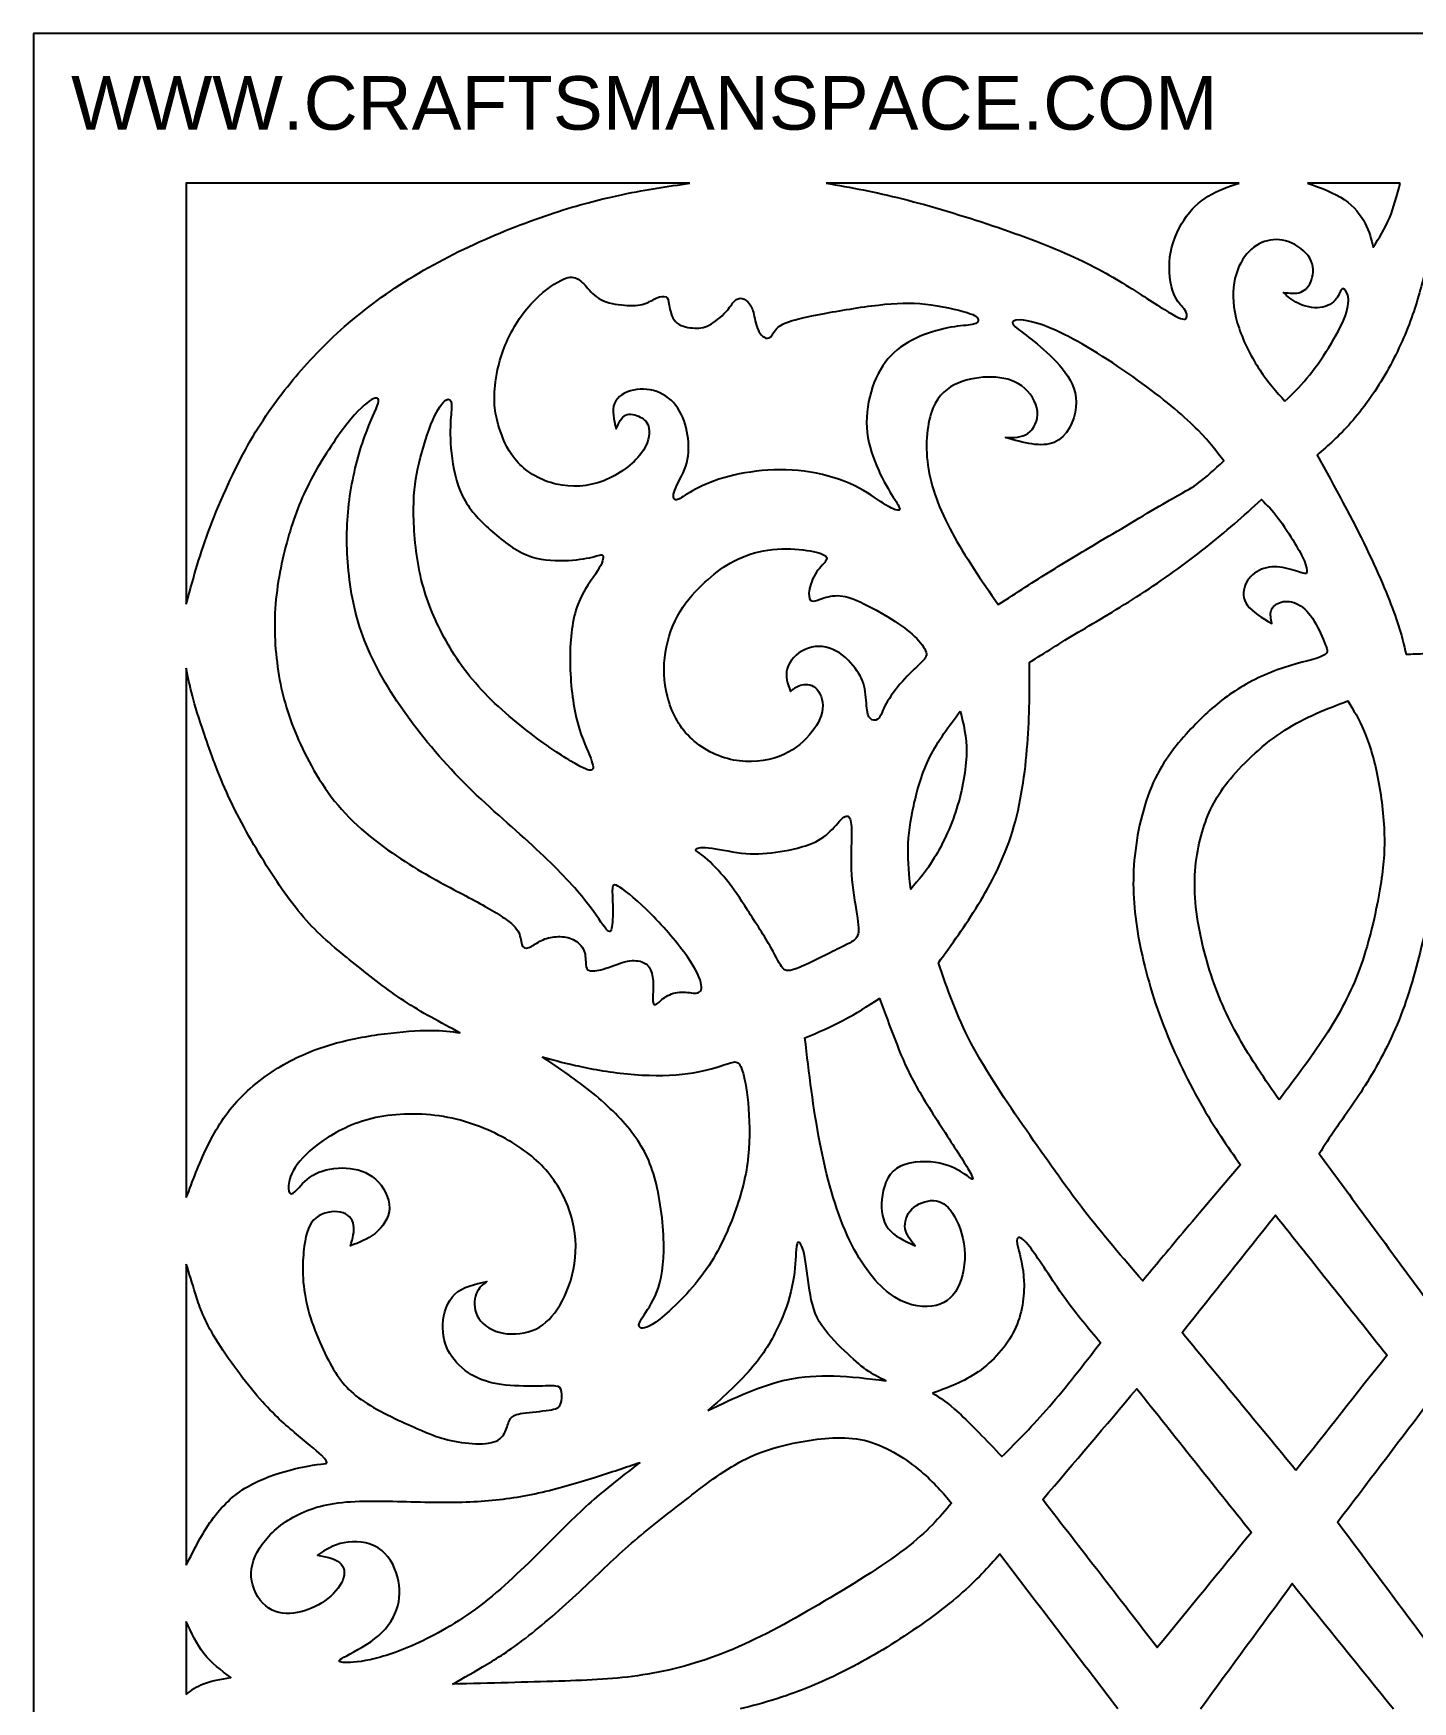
# Model space of a CAD drawing. Header units: millimetres. Extents: x 153 to 480, y 11 to 405.
# Drawn here: x 152.8 to 315.2, y 208.7 to 405.1 of the extents above; entities that cross this region are included whole.
import ezdxf
from ezdxf.enums import TextEntityAlignment as Align

# ---------------------------------------------------------------- set-up
doc = ezdxf.new("R2010")
doc.units = ezdxf.units.MM
for name, color, linetype in [('Default', 7, 'Continuous'), ('DV1_Default', 7, 'Continuous'), ('DV1_Layer_1', 7, 'Continuous'), ('Layer_1', 7, 'Continuous')]:
    doc.layers.add(name, color=color, linetype=linetype)
doc.styles.add('SEACAD_arial_ttfB', font='arial.ttf')

# ---------------------------------------------------------------- blocks, each defined once
blk = doc.blocks.new('SE')
at = {"layer": 'DV1_Layer_1', "color": 7, "linetype": 'Continuous'}
for points, knots in [([(230.07, 387.46), (230.07, 387.46), (170.82, 387.46), (170.82, 387.46), (170.82, 337.91), (170.82, 337.91)], [0, 0, 0, 0, 0.333333, 0.333333, 1, 1, 1, 1]), ([(170.82, 337.91), (171.54, 340.58), (172.26, 343.24), (173.41, 346.38), (174.57, 349.51), (177.78, 356.73), (180.98, 361.31), (182.72, 363.48), (184.45, 365.66), (186.31, 367.72), (188.58, 369.79), (190.86, 371.87), (193.55, 373.96), (196.5, 375.83), (199.44, 377.71), (205.86, 381.03), (212.38, 383.43), (215.17, 384.3), (217.96, 385.18), (220.28, 385.72), (222.04, 386.09), (223.8, 386.46), (225, 386.66), (226.25, 386.86), (227.49, 387.06), (228.78, 387.26), (230.07, 387.46)], [0, 0, 0, 0, 0.090909, 0.090909, 0.090909, 0.181818, 0.272727, 0.272727, 0.272727, 0.363636, 0.363636, 0.363636, 0.454545, 0.454545, 0.454545, 0.545455, 0.636364, 0.636364, 0.636364, 0.727273, 0.727273, 0.727273, 0.818182, 0.818182, 0.818182, 1, 1, 1, 1]), ([(246.12, 387.46), (248.99, 386.95), (251.85, 386.43), (255.15, 385.6), (258.46, 384.77), (262.21, 383.63), (265.74, 382.44), (269.28, 381.25), (272.6, 380.02), (275.33, 378.76), (278.06, 377.5), (280.21, 376.22), (282.14, 375), (284.07, 373.78), (285.79, 372.64), (286.86, 372.02), (287.94, 371.41), (288.37, 371.32), (288.52, 371.54), (288.68, 371.75), (288.57, 372.27), (288.25, 372.68), (287.94, 373.1), (287.42, 373.41), (287.04, 374.43), (286.65, 375.44), (286.39, 377.16), (286.59, 378.78), (286.79, 380.4), (287.45, 381.91), (288.25, 383.13), (289.05, 384.35), (290, 385.26), (291.1, 385.93), (292.2, 386.61), (293.46, 387.04), (294.72, 387.46)], [0, 0, 0, 0, 0.076923, 0.076923, 0.076923, 0.153846, 0.153846, 0.153846, 0.230769, 0.230769, 0.230769, 0.307692, 0.307692, 0.307692, 0.384615, 0.384615, 0.384615, 0.461538, 0.461538, 0.461538, 0.538462, 0.538462, 0.538462, 0.615385, 0.615385, 0.615385, 0.692308, 0.692308, 0.692308, 0.769231, 0.769231, 0.769231, 0.846154, 0.846154, 0.846154, 1, 1, 1, 1]), ([(302.79, 387.46), (304.37, 386.89), (307.51, 385.75), (309.06, 383.69), (309.56, 382.71), (310.06, 381.74), (310.29, 380.82), (310.52, 379.91), (311.21, 381), (311.89, 382.08), (312.42, 383.34), (312.95, 384.6), (313.32, 386.03), (313.7, 387.46)], [0, 0, 0, 0, 0.166667, 0.333333, 0.333333, 0.333333, 0.5, 0.5, 0.5, 0.666667, 0.666667, 0.666667, 1, 1, 1, 1]), ([(300.13, 361.79), (299.13, 362.91), (298.13, 364.02), (297.17, 365.47), (296.21, 366.92), (295.29, 368.69), (294.72, 370.39), (294.15, 372.1), (293.92, 373.73), (294.06, 375.17), (294.21, 376.62), (295.24, 379.14), (296.84, 380.28), (297.73, 380.58), (298.61, 380.88), (299.59, 380.91), (300.57, 380.55), (301.56, 380.2), (302.56, 379.45), (303.05, 378.61), (303.54, 377.76), (303.51, 376.82), (303.26, 376.09), (303.02, 375.36), (302.56, 374.84), (301.98, 374.63), (301.39, 374.41), (300.67, 374.5), (299.96, 374.59), (300.44, 374.13), (300.93, 373.67), (301.68, 373.31), (302.42, 372.95), (303.42, 372.7), (304.27, 372.8), (305.11, 372.9), (305.8, 373.36), (306.18, 373.86), (306.57, 374.36), (306.74, 375.44), (307.69, 374.5), (307.63, 372.95), (307.24, 371.88), (306.86, 370.81), (306.11, 369.43), (305.3, 368.12), (304.48, 366.8), (303.59, 365.54), (302.72, 364.5), (301.85, 363.45), (300.99, 362.62), (300.13, 361.79)], [0, 0, 0, 0, 0.05, 0.05, 0.05, 0.1, 0.1, 0.1, 0.15, 0.15, 0.15, 0.2, 0.25, 0.25, 0.25, 0.3, 0.3, 0.3, 0.35, 0.35, 0.35, 0.4, 0.4, 0.4, 0.45, 0.45, 0.45, 0.5, 0.5, 0.5, 0.55, 0.55, 0.55, 0.6, 0.6, 0.6, 0.65, 0.65, 0.65, 0.7, 0.75, 0.8, 0.8, 0.8, 0.85, 0.85, 0.85, 0.9, 0.9, 0.9, 1, 1, 1, 1]), ([(207.79, 358.24), (208.17, 357.13), (208.77, 355.73), (209.88, 354.55), (210.98, 353.38), (212.58, 352.43), (214.37, 352.02), (216.16, 351.6), (218.13, 351.72), (219.95, 352.42), (221.77, 353.12), (223.43, 354.41), (224.33, 355.6), (225.23, 356.78), (225.52, 358.96), (224.77, 359.65), (224.24, 359.92), (223.71, 360.19), (223.03, 360.39), (222.53, 360.15), (222.03, 359.9), (221.71, 359.22), (221.4, 358.53), (221.14, 359.62), (220.88, 360.7), (221.21, 361.52), (221.54, 362.34), (222.46, 362.88), (223.47, 363.09), (224.49, 363.31), (225.6, 363.19), (226.56, 362.77), (227.52, 362.34), (228.32, 361.59), (228.88, 360.63), (229.44, 359.67), (229.75, 358.5), (229.88, 357.39), (230.01, 356.27), (229.95, 355.21), (229.6, 354.15), (229.24, 353.09), (228.58, 352.03), (228.31, 351.32), (228.04, 350.6), (228.15, 350.23), (228.41, 350.19), (228.67, 350.14), (229.07, 350.43), (229.8, 350.87), (230.53, 351.32), (231.58, 351.92), (232.97, 352.42), (234.36, 352.92), (236.08, 353.32), (237.9, 353.54), (239.71, 353.75), (241.63, 353.78), (243.55, 353.54), (245.47, 353.29), (249.3, 352.26), (251.65, 350.54), (252.52, 349.97), (253.39, 349.4), (254.54, 348.83), (254.88, 348.94), (254.75, 349.27), (254.62, 349.6), (254.19, 350.2), (253.64, 351.13), (253.08, 352.06), (251.7, 354.58), (250.9, 357.67), (250.89, 359.29), (250.87, 360.91), (251.25, 362.59), (251.8, 364.01), (252.36, 365.43), (253.11, 366.57), (254.09, 367.49), (255.08, 368.4), (256.31, 369.09), (257.59, 369.59), (258.86, 370.09), (260.18, 370.41), (261.22, 370.56), (262.27, 370.72), (263.04, 370.72), (263.48, 370.84), (263.93, 370.95), (264.15, 371.41), (263.64, 372.1), (259.63, 373.01), (257.82, 373.21), (256, 373.41), (254.37, 373.36), (252.28, 373.11), (250.19, 372.87), (247.64, 372.44), (245.75, 372.08), (243.86, 371.72), (242.63, 371.44), (241.8, 371.17), (240.97, 370.89), (240.54, 370.64), (240.23, 370.25), (239.91, 369.86), (239.51, 368.83), (238.05, 369.69), (237.62, 372.27), (237.34, 372.95), (237.11, 373.25), (236.88, 373.56), (236.56, 373.81), (236.25, 373.88), (235.94, 373.96), (235.31, 373.73), (234.79, 372.81), (234.29, 372.27), (233.79, 371.72), (233.04, 371.09), (232.37, 370.75), (231.7, 370.41), (231.1, 370.35), (230.4, 370.41), (229.7, 370.46), (228.09, 370.81), (227.75, 372.53), (227.65, 373.1), (227.55, 373.67), (227.49, 374.24), (226.63, 374.13), (226.2, 373.94), (225.78, 373.76), (225.35, 373.44), (224.73, 373.25), (224.12, 373.07), (223.31, 373.01), (222.38, 373.08), (221.45, 373.15), (219.34, 373.56), (218.36, 374.76), (217.92, 375.26), (217.48, 375.76), (217.07, 376.16), (216.59, 376.32), (216.1, 376.47), (215.53, 376.39), (214.53, 375.8), (213.53, 375.22), (210.66, 373.04), (208.72, 369.38), (208.12, 367.76), (207.52, 366.14), (207.06, 363.34), (207.06, 361.79), (207.14, 360.99), (207.23, 360.19), (207.4, 359.36), (207.79, 358.24)], [0, 0, 0, 0, 0.015625, 0.015625, 0.015625, 0.03125, 0.03125, 0.03125, 0.046875, 0.046875, 0.046875, 0.0625, 0.0625, 0.0625, 0.078125, 0.09375, 0.09375, 0.09375, 0.109375, 0.109375, 0.109375, 0.125, 0.125, 0.125, 0.140625, 0.140625, 0.140625, 0.15625, 0.15625, 0.15625, 0.171875, 0.171875, 0.171875, 0.1875, 0.1875, 0.1875, 0.203125, 0.203125, 0.203125, 0.21875, 0.21875, 0.21875, 0.234375, 0.234375, 0.234375, 0.25, 0.25, 0.25, 0.265625, 0.265625, 0.265625, 0.28125, 0.28125, 0.28125, 0.296875, 0.296875, 0.296875, 0.3125, 0.3125, 0.3125, 0.328125, 0.34375, 0.34375, 0.34375, 0.359375, 0.375, 0.375, 0.375, 0.390625, 0.390625, 0.390625, 0.40625, 0.421875, 0.421875, 0.421875, 0.4375, 0.4375, 0.4375, 0.453125, 0.453125, 0.453125, 0.46875, 0.46875, 0.46875, 0.484375, 0.484375, 0.484375, 0.5, 0.5, 0.5, 0.515625, 0.53125, 0.546875, 0.546875, 0.546875, 0.5625, 0.5625, 0.5625, 0.578125, 0.578125, 0.578125, 0.59375, 0.59375, 0.59375, 0.609375, 0.609375, 0.609375, 0.625, 0.640625, 0.65625, 0.671875, 0.671875, 0.671875, 0.6875, 0.6875, 0.6875, 0.703125, 0.71875, 0.71875, 0.71875, 0.734375, 0.734375, 0.734375, 0.75, 0.75, 0.75, 0.765625, 0.78125, 0.78125, 0.78125, 0.796875, 0.8125, 0.8125, 0.8125, 0.828125, 0.828125, 0.828125, 0.84375, 0.84375, 0.84375, 0.859375, 0.875, 0.875, 0.875, 0.890625, 0.890625, 0.890625, 0.90625, 0.90625, 0.90625, 0.921875, 0.9375, 0.9375, 0.9375, 0.953125, 0.96875, 0.96875, 0.96875, 1, 1, 1, 1]), ([(316.61, 376.99), (316.13, 375.13), (315.64, 373.27), (314.88, 371.22), (314.12, 369.18), (313.09, 366.94), (311.88, 364.85), (310.66, 362.77), (309.26, 360.82), (307.9, 359.27), (306.54, 357.73), (305.22, 356.58), (303.91, 355.44), (306, 351.63), (308.09, 347.83), (309.72, 344.46), (311.35, 341.1), (312.52, 338.18), (313.22, 336.18), (313.92, 334.17), (314.15, 333.09), (314.38, 332), (315.13, 332.03), (315.87, 332.06), (316.61, 332.08)], [0, 0, 0, 0, 0.111111, 0.111111, 0.111111, 0.222222, 0.222222, 0.222222, 0.333333, 0.333333, 0.333333, 0.444444, 0.444444, 0.444444, 0.555556, 0.555556, 0.555556, 0.666667, 0.666667, 0.666667, 0.777778, 0.777778, 0.777778, 1, 1, 1, 1]), ([(286.89, 350.33), (285.08, 349.29), (281.96, 347.43), (279.38, 345.89), (276.8, 344.36), (274.77, 343.16), (272.7, 341.87), (270.62, 340.59), (268.5, 339.21), (266.39, 337.84), (264.41, 340.7), (260.46, 346.42), (258.46, 351.69), (258.1, 354.25), (257.74, 356.81), (258.03, 359.3), (258.7, 360.95), (259.37, 362.59), (261.49, 364.2), (265.7, 364.88), (268.16, 364.31), (269.15, 363.58), (270.14, 362.85), (271.62, 360.5), (270.59, 358.5), (269.86, 358), (269.13, 357.5), (268.19, 357.5), (267.25, 357.5), (269.36, 356.9), (271.48, 356.3), (272.98, 356.94), (274.49, 357.59), (275.37, 359.47), (275.53, 361.08), (275.69, 362.68), (275.12, 364), (274.27, 365.17), (273.43, 366.34), (272.31, 367.37), (271.32, 368.22), (270.34, 369.06), (268.62, 370.38), (268.16, 370.66), (268.09, 370.88), (268.02, 371.09), (268.1, 371.38), (268.98, 371.35), (269.85, 371.32), (271.51, 370.98), (274.16, 369.65), (276.8, 368.32), (280.44, 366), (283.34, 363.88), (286.25, 361.76), (288.42, 359.85), (289.9, 358.36), (291.37, 356.87), (292.14, 355.81), (292.92, 354.75), (291.86, 353.78), (290.8, 352.81), (290.01, 352.2), (289.23, 351.6), (288.71, 351.37), (286.89, 350.33)], [0, 0, 0, 0, 0.038462, 0.038462, 0.038462, 0.076923, 0.076923, 0.076923, 0.115385, 0.115385, 0.115385, 0.153846, 0.192308, 0.192308, 0.192308, 0.230769, 0.230769, 0.230769, 0.269231, 0.307692, 0.346154, 0.346154, 0.346154, 0.384615, 0.423077, 0.423077, 0.423077, 0.461538, 0.461538, 0.461538, 0.5, 0.5, 0.5, 0.538462, 0.538462, 0.538462, 0.576923, 0.576923, 0.576923, 0.615385, 0.615385, 0.615385, 0.653846, 0.692308, 0.692308, 0.692308, 0.730769, 0.730769, 0.730769, 0.769231, 0.769231, 0.769231, 0.807692, 0.807692, 0.807692, 0.846154, 0.846154, 0.846154, 0.884615, 0.884615, 0.884615, 0.923077, 0.923077, 0.923077, 1, 1, 1, 1]), ([(197.56, 306.97), (194.98, 308.56), (188.86, 312.85), (185.48, 318.75), (184.26, 321.4), (183.05, 324.04), (182.3, 326.39), (181.81, 329.01), (181.33, 331.63), (181.1, 334.52), (181.29, 337.38), (181.47, 340.24), (182.07, 343.08), (182.77, 345.58), (183.47, 348.08), (184.28, 350.26), (185.51, 352.59), (186.74, 354.92), (188.4, 357.41), (189.7, 359.07), (191, 360.73), (191.95, 361.56), (192.59, 361.94), (193.23, 362.31), (193.58, 362.22), (193.39, 361.52), (193.21, 360.82), (191.77, 358.19), (189.8, 350.63), (189.54, 343.08), (190.52, 337.12), (191.59, 334.17), (192.66, 331.23), (194.32, 328.31), (196.35, 325.4), (198.39, 322.5), (200.79, 319.61), (203.47, 316.92), (206.14, 314.23), (212.04, 309.25), (215.99, 305.18), (217.37, 303.51), (218.76, 301.83), (219.56, 300.52), (220.07, 299.86), (220.57, 299.2), (220.97, 299.2), (221.02, 301.26), (221.01, 302.18), (221, 303.09), (220.88, 304.7), (221.11, 305.04), (221.87, 304.55), (222.63, 304.07), (224.03, 302.92), (225.56, 301.38), (227.09, 299.83), (230.41, 295.94), (231.33, 293.76), (231.43, 293.09), (231.53, 292.42), (231.27, 292.16), (230.83, 292.12), (230.38, 292.07), (229.75, 292.25), (229.11, 292.23), (228.47, 292.22), (227.81, 292.02), (227.31, 291.72), (226.81, 291.42), (226.12, 290.61), (225.78, 290.73), (225.73, 291.14), (225.69, 291.56), (225.78, 292.33), (225.78, 293.03), (225.78, 293.73), (225.69, 294.36), (225.47, 294.84), (225.26, 295.31), (224.92, 295.62), (224.42, 295.79), (223.91, 295.97), (223.26, 296), (222.44, 295.79), (221.63, 295.59), (220.65, 295.17), (219.89, 294.94), (219.14, 294.71), (218.05, 294.65), (217.79, 295.25), (217.85, 296.57), (217.62, 297.13), (217.39, 297.68), (216.9, 298.14), (216.36, 298.41), (215.82, 298.69), (215.21, 298.77), (214.6, 298.76), (213.98, 298.74), (213.35, 298.63), (212.82, 298.4), (212.29, 298.17), (211.87, 297.83), (211.45, 297.61), (211.04, 297.4), (210.64, 297.31), (210.43, 297.58), (210.23, 297.86), (210.23, 298.49), (210.03, 299.04), (209.83, 299.6), (209.43, 300.09), (208.45, 300.79), (207.46, 301.49), (205.88, 302.41), (204.05, 303.38), (202.22, 304.35), (200.13, 305.38), (197.56, 306.97)], [0, 0, 0, 0, 0.020833, 0.041667, 0.041667, 0.041667, 0.0625, 0.0625, 0.0625, 0.083333, 0.083333, 0.083333, 0.104167, 0.104167, 0.104167, 0.125, 0.125, 0.125, 0.145833, 0.145833, 0.145833, 0.166667, 0.166667, 0.166667, 0.1875, 0.1875, 0.1875, 0.208333, 0.229167, 0.25, 0.270833, 0.270833, 0.270833, 0.291667, 0.291667, 0.291667, 0.3125, 0.3125, 0.3125, 0.333333, 0.354167, 0.354167, 0.354167, 0.375, 0.375, 0.375, 0.395833, 0.416667, 0.416667, 0.416667, 0.4375, 0.458333, 0.458333, 0.458333, 0.479167, 0.479167, 0.479167, 0.5, 0.520833, 0.520833, 0.520833, 0.541667, 0.541667, 0.541667, 0.5625, 0.5625, 0.5625, 0.583333, 0.583333, 0.583333, 0.604167, 0.625, 0.625, 0.625, 0.645833, 0.645833, 0.645833, 0.666667, 0.666667, 0.666667, 0.6875, 0.6875, 0.6875, 0.708333, 0.708333, 0.708333, 0.729167, 0.729167, 0.729167, 0.75, 0.770833, 0.791667, 0.791667, 0.791667, 0.8125, 0.8125, 0.8125, 0.833333, 0.833333, 0.833333, 0.854167, 0.854167, 0.854167, 0.875, 0.875, 0.875, 0.895833, 0.895833, 0.895833, 0.916667, 0.916667, 0.916667, 0.9375, 0.9375, 0.9375, 0.958333, 0.958333, 0.958333, 1, 1, 1, 1]), ([(197.57, 349.14), (197.56, 347), (197.96, 341.44), (199.62, 337.04), (200.73, 334.82), (201.85, 332.6), (203.25, 330.37), (205.2, 328.21), (207.14, 326.05), (209.63, 323.96), (211.77, 322.35), (213.9, 320.75), (215.67, 319.64), (216.8, 319.01), (217.93, 318.38), (218.42, 318.23), (218.61, 318.42), (218.79, 318.6), (218.68, 319.12), (218.28, 320.11), (217.88, 321.09), (217.19, 322.55), (216.72, 324.56), (216.24, 326.56), (215.99, 329.11), (215.99, 331.5), (215.99, 333.89), (216.5, 338.35), (219.68, 342.13), (219.97, 343.39), (219.85, 343.6), (219.74, 343.82), (219.36, 343.62), (218.59, 343.43), (217.82, 343.25), (216.65, 343.08), (215.29, 343.03), (213.93, 342.99), (212.38, 343.08), (210.88, 343.69), (209.38, 344.31), (207.92, 345.45), (206.6, 346.64), (205.28, 347.83), (204.11, 349.06), (203.34, 350.62), (202.56, 352.18), (201.82, 355.95), (201.88, 358.59), (201.93, 359.55), (201.99, 360.5), (202.08, 361.11), (202.02, 361.52), (201.96, 361.94), (201.76, 362.16), (201.38, 361.91), (200.99, 361.65), (200.42, 360.91), (199.83, 359.56), (199.24, 358.22), (198.64, 356.27), (198.23, 354.54), (197.81, 352.81), (197.58, 351.29), (197.57, 349.14)], [0, 0, 0, 0, 0.04, 0.08, 0.08, 0.08, 0.12, 0.12, 0.12, 0.16, 0.16, 0.16, 0.2, 0.2, 0.2, 0.24, 0.24, 0.24, 0.28, 0.28, 0.28, 0.32, 0.32, 0.32, 0.36, 0.36, 0.36, 0.4, 0.44, 0.48, 0.48, 0.48, 0.52, 0.52, 0.52, 0.56, 0.56, 0.56, 0.6, 0.6, 0.6, 0.64, 0.64, 0.64, 0.68, 0.68, 0.68, 0.72, 0.76, 0.76, 0.76, 0.8, 0.8, 0.8, 0.84, 0.84, 0.84, 0.88, 0.88, 0.88, 0.92, 0.92, 0.92, 1, 1, 1, 1]), ([(259.35, 295.68), (260.41, 292.59), (262.52, 286.41), (267.39, 279.31), (269.69, 275.98), (272, 272.64), (276.35, 266.4), (281.04, 260.96), (283.39, 258.25), (284.79, 259.93), (286.19, 261.62), (288.11, 263.9), (290.03, 266.17), (292.46, 269.04), (294.89, 271.9), (293.35, 274.1), (291.8, 276.3), (290.18, 279.15), (288.57, 282), (285.19, 288.98), (283.42, 295.74), (282.87, 298.81), (282.33, 301.89), (282.13, 304.67), (282.4, 307.74), (282.67, 310.82), (283.42, 314.2), (284.63, 316.89), (285.85, 319.58), (287.54, 321.58), (289.07, 323.21), (290.6, 324.84), (291.97, 326.1), (293.62, 327.25), (295.26, 328.39), (297.18, 329.42), (299.2, 330.15), (301.22, 330.88), (303.34, 331.31), (304.32, 331.7), (305.31, 332.08), (305.17, 332.43), (304.87, 333.16), (304.57, 333.89), (304.11, 335), (303.56, 335.91), (303.02, 336.81), (301.76, 338.18), (300.27, 338.3), (299.69, 338.14), (299.1, 337.98), (298.67, 337.61), (298.51, 337.15), (298.36, 336.69), (298.47, 336.15), (298.58, 335.61), (297.44, 336.29), (295.15, 337.67), (295.15, 339.38), (295.45, 340.13), (295.75, 340.87), (296.35, 341.5), (297.08, 341.87), (297.81, 342.25), (298.67, 342.36), (299.54, 342.26), (300.42, 342.16), (301.3, 341.84), (301.86, 341.66), (302.42, 341.47), (302.88, 341.36), (302.65, 342.39), (302.41, 342.97), (302.16, 343.56), (301.79, 344.22), (301.25, 345.12), (300.7, 346.02), (299.99, 347.17), (299.31, 348.05), (298.64, 348.94), (298.01, 349.57), (297.38, 350.2), (295.26, 348.31), (291.03, 344.53), (283.13, 338.87), (277.98, 335.89), (275.8, 334.59), (273.63, 333.29), (271.85, 332.17), (270.08, 331.05), (270.08, 327.94), (270.08, 324.82), (269.82, 321.42), (269.56, 318.03), (269.05, 314.37), (268.05, 311.12), (267.05, 307.87), (265.56, 305.04), (264.03, 302.53), (262.49, 300.03), (260.92, 297.86), (259.35, 295.68)], [0, 0, 0, 0, 0.025, 0.05, 0.05, 0.05, 0.075, 0.1, 0.1, 0.1, 0.125, 0.125, 0.125, 0.15, 0.15, 0.15, 0.175, 0.175, 0.175, 0.2, 0.225, 0.225, 0.225, 0.25, 0.25, 0.25, 0.275, 0.275, 0.275, 0.3, 0.3, 0.3, 0.325, 0.325, 0.325, 0.35, 0.35, 0.35, 0.375, 0.375, 0.375, 0.4, 0.4, 0.4, 0.425, 0.425, 0.425, 0.45, 0.475, 0.475, 0.475, 0.5, 0.5, 0.5, 0.525, 0.525, 0.525, 0.55, 0.575, 0.575, 0.575, 0.6, 0.6, 0.6, 0.625, 0.625, 0.625, 0.65, 0.65, 0.65, 0.675, 0.7, 0.7, 0.7, 0.725, 0.725, 0.725, 0.75, 0.75, 0.75, 0.775, 0.775, 0.775, 0.8, 0.825, 0.85, 0.85, 0.85, 0.875, 0.875, 0.875, 0.9, 0.9, 0.9, 0.925, 0.925, 0.925, 0.95, 0.95, 0.95, 1, 1, 1, 1]), ([(231.86, 340.47), (230.87, 339.55), (229.78, 338.44), (228.94, 337.04), (228.09, 335.63), (227.49, 333.95), (227.22, 332.23), (226.95, 330.51), (227.01, 328.77), (227.45, 327.03), (227.89, 325.3), (228.72, 323.58), (230.08, 322.24), (231.44, 320.89), (233.33, 319.92), (235.23, 319.55), (237.14, 319.18), (239.05, 319.41), (240.59, 319.98), (242.12, 320.55), (243.26, 321.47), (244.13, 322.47), (245.01, 323.47), (245.61, 324.56), (245.71, 325.59), (245.81, 326.62), (245.41, 327.59), (244.86, 328.06), (244.32, 328.54), (243.63, 328.51), (243.12, 328.35), (242.6, 328.19), (242.26, 327.91), (241.92, 327.62), (241.6, 328.51), (241.29, 329.39), (241.54, 330.3), (241.8, 331.2), (242.63, 332.11), (243.65, 332.57), (244.66, 333.03), (247.07, 333.03), (249.82, 330.28), (250.5, 328.79), (250.67, 327.92), (250.85, 327.05), (250.85, 326.05), (250.95, 325.39), (251.05, 324.73), (251.25, 324.41), (251.52, 324.29), (251.79, 324.16), (252.13, 324.21), (252.38, 324.53), (252.62, 324.84), (252.91, 325.99), (254.34, 327.94), (255.1, 328.79), (255.85, 329.65), (257.46, 331.14), (258.03, 331.71), (257.9, 332.21), (257.77, 332.71), (257.23, 333.43), (256.53, 334.1), (255.83, 334.78), (254.11, 336.03), (251.25, 337.64), (250.15, 338.15), (249.04, 338.67), (247.5, 339.13), (245.18, 338.44), (244.66, 338.21), (244.45, 338.28), (244.23, 338.35), (244.06, 338.61), (244.11, 339.2), (244.15, 339.78), (244.41, 340.7), (244.82, 341.4), (245.24, 342.1), (245.81, 342.59), (246.07, 342.95), (246.32, 343.3), (246.27, 343.53), (245.74, 343.76), (245.21, 343.99), (243.2, 344.45), (240.17, 344.45), (238.74, 344.18), (237.31, 343.91), (235.96, 343.36), (234.85, 342.73), (233.73, 342.1), (232.84, 341.39), (231.86, 340.47)], [0, 0, 0, 0, 0.026316, 0.026316, 0.026316, 0.052632, 0.052632, 0.052632, 0.078947, 0.078947, 0.078947, 0.105263, 0.105263, 0.105263, 0.131579, 0.131579, 0.131579, 0.157895, 0.157895, 0.157895, 0.184211, 0.184211, 0.184211, 0.210526, 0.210526, 0.210526, 0.236842, 0.236842, 0.236842, 0.263158, 0.263158, 0.263158, 0.289474, 0.289474, 0.289474, 0.315789, 0.315789, 0.315789, 0.342105, 0.342105, 0.342105, 0.368421, 0.394737, 0.421053, 0.421053, 0.421053, 0.447368, 0.447368, 0.447368, 0.473684, 0.473684, 0.473684, 0.5, 0.5, 0.5, 0.526316, 0.552632, 0.552632, 0.552632, 0.578947, 0.605263, 0.605263, 0.605263, 0.631579, 0.631579, 0.631579, 0.657895, 0.684211, 0.684211, 0.684211, 0.710526, 0.736842, 0.763158, 0.763158, 0.763158, 0.789474, 0.789474, 0.789474, 0.815789, 0.815789, 0.815789, 0.842105, 0.842105, 0.842105, 0.868421, 0.868421, 0.868421, 0.894737, 0.921053, 0.921053, 0.921053, 0.947368, 0.947368, 0.947368, 1, 1, 1, 1]), ([(170.82, 268.03), (171.57, 270.01), (173.06, 273.96), (176.32, 279.54), (180.33, 282.57), (182.29, 283.7), (184.25, 284.83), (186.16, 285.58), (188.14, 286.14), (190.11, 286.69), (192.15, 287.07), (194.14, 287.32), (196.12, 287.58), (198.07, 287.72), (199.54, 287.72), (201.02, 287.72), (202.02, 287.58), (203.02, 287.44), (200.76, 288.64), (198.5, 289.84), (196.45, 291.19), (194.41, 292.53), (192.58, 294.02), (190.73, 295.49), (188.88, 296.97), (185.16, 299.89), (181.9, 304.52), (180.28, 307.1), (178.67, 309.68), (175.46, 315.34), (173.63, 320.55), (172.96, 322.54), (172.28, 324.53), (171.85, 325.9), (171.54, 327.11), (171.23, 328.31), (171.02, 329.34), (170.82, 330.37)], [0, 0, 0, 0, 0.0625, 0.125, 0.1875, 0.1875, 0.1875, 0.25, 0.25, 0.25, 0.3125, 0.3125, 0.3125, 0.375, 0.375, 0.375, 0.4375, 0.4375, 0.4375, 0.5, 0.5, 0.5, 0.5625, 0.5625, 0.5625, 0.625, 0.6875, 0.6875, 0.6875, 0.75, 0.8125, 0.8125, 0.8125, 0.875, 0.875, 0.875, 1, 1, 1, 1]), ([(299.44, 279.54), (301.47, 282.23), (305.54, 287.61), (308.11, 292.65), (309.1, 295.47), (310.09, 298.28), (310.78, 301.4), (311.22, 303.88), (311.66, 306.36), (312.06, 310.02), (311.29, 317.4), (309.49, 323.41), (308.17, 325.47), (307.51, 326.5), (305.02, 325.56), (302.53, 324.62), (300.12, 323.06), (297.7, 321.5), (293, 317.15), (291.17, 313.6), (290.5, 311.45), (289.83, 309.3), (289.4, 306.78), (289.53, 303.89), (289.65, 301), (291.03, 294.48), (293.32, 289.33), (294.72, 286.84), (296.12, 284.35), (297.78, 281.94), (299.44, 279.54)], [0, 0, 0, 0, 0.066667, 0.133333, 0.133333, 0.133333, 0.2, 0.2, 0.2, 0.266667, 0.333333, 0.4, 0.466667, 0.466667, 0.466667, 0.533333, 0.533333, 0.533333, 0.6, 0.666667, 0.666667, 0.666667, 0.733333, 0.733333, 0.733333, 0.8, 0.866667, 0.866667, 0.866667, 1, 1, 1, 1]), ([(261.92, 325.3), (260.61, 323.56), (257.97, 320.06), (256.83, 316), (256.43, 314.18), (256.03, 312.37), (255.57, 309.16), (255.91, 305.95), (256.08, 304.35), (257, 305.41), (258.83, 307.53), (260.78, 311.59), (261.48, 313.81), (262.18, 316.03), (262.61, 318.43), (262.64, 320.38), (262.67, 322.33), (262.29, 323.81), (261.92, 325.3)], [0, 0, 0, 0, 0.111111, 0.222222, 0.222222, 0.222222, 0.333333, 0.444444, 0.444444, 0.444444, 0.555556, 0.666667, 0.666667, 0.666667, 0.777778, 0.777778, 0.777778, 1, 1, 1, 1]), ([(236.88, 301.88), (237.8, 300.46), (238.91, 298.71), (239.63, 297.47), (240.34, 296.22), (240.97, 294.74), (242.09, 294.56), (248.53, 297.83), (249.5, 298.28), (249.74, 298.71), (249.99, 299.14), (249.99, 300.4), (249.3, 303.84), (249.16, 305.45), (249.01, 307.07), (249.13, 310.1), (249.13, 311.88), (249, 312.41), (248.87, 312.94), (248.36, 313.28), (247.27, 311.79), (246.62, 311.16), (245.98, 310.53), (245.24, 310.02), (244.13, 309.6), (243.03, 309.19), (241.57, 308.87), (240.2, 308.69), (238.83, 308.5), (237.54, 308.44), (236.15, 308.6), (234.76, 308.76), (233.27, 309.13), (232.29, 309.23), (231.3, 309.33), (230.33, 308.99), (231.18, 308.65), (231.89, 308.06), (232.59, 307.47), (233.56, 306.47), (234.4, 305.43), (235.25, 304.38), (235.96, 303.29), (236.88, 301.88)], [0, 0, 0, 0, 0.05, 0.05, 0.05, 0.1, 0.15, 0.2, 0.25, 0.25, 0.25, 0.3, 0.35, 0.35, 0.35, 0.4, 0.45, 0.45, 0.45, 0.5, 0.55, 0.55, 0.55, 0.6, 0.6, 0.6, 0.65, 0.65, 0.65, 0.7, 0.7, 0.7, 0.75, 0.75, 0.75, 0.8, 0.85, 0.85, 0.85, 0.9, 0.9, 0.9, 1, 1, 1, 1]), ([(316.61, 299.29), (315.84, 296.14), (315.07, 292.99), (313.98, 290.06), (312.89, 287.12), (310.09, 281.69), (307.28, 277.85), (306.3, 276.43), (305.31, 275.02), (304.74, 274.1), (304.17, 273.19), (308.32, 267.55), (312.46, 261.91), (316.61, 256.27)], [0, 0, 0, 0, 0.166667, 0.166667, 0.166667, 0.333333, 0.5, 0.5, 0.5, 0.666667, 0.666667, 0.666667, 1, 1, 1, 1]), ([(243.63, 286.84), (244.12, 282.69), (244.61, 278.54), (245.38, 274.54), (246.15, 270.55), (247.21, 266.72), (248.61, 263.61), (250.02, 260.51), (251.76, 258.13), (253.55, 256.77), (255.34, 255.41), (257.17, 255.07), (258.57, 255.25), (259.98, 255.44), (260.95, 256.16), (261.59, 257.39), (262.24, 258.62), (262.55, 260.36), (262.41, 262.01), (262.27, 263.65), (261.06, 266.75), (259.63, 267.66), (258.76, 267.69), (257.89, 267.72), (256.86, 267.32), (256.21, 266.67), (255.57, 266.03), (255.31, 265.14), (255.44, 264.38), (255.57, 263.63), (256.08, 263), (256.6, 262.37), (255.37, 262.94), (254.14, 263.51), (253.44, 264.4), (252.74, 265.29), (252.56, 266.49), (252.69, 267.83), (252.82, 269.18), (253.68, 272.15), (257.51, 272.38), (258.99, 272.17), (260.46, 271.95), (261.49, 271.41), (262.15, 271), (262.81, 270.58), (263.1, 270.29), (263.27, 270.22), (263.44, 270.15), (263.5, 270.29), (262.92, 271.28), (262.35, 272.27), (259.95, 275.93), (257.31, 280.05), (256.37, 281.81), (255.43, 283.57), (254.85, 285.03), (254.25, 286.59), (253.65, 288.15), (253.02, 289.81), (252.39, 291.47), (251.02, 290.59), (249.64, 289.7), (248.18, 288.93), (246.72, 288.15), (245.18, 287.5), (243.63, 286.84)], [0, 0, 0, 0, 0.04, 0.04, 0.04, 0.08, 0.08, 0.08, 0.12, 0.12, 0.12, 0.16, 0.16, 0.16, 0.2, 0.2, 0.2, 0.24, 0.24, 0.24, 0.28, 0.32, 0.32, 0.32, 0.36, 0.36, 0.36, 0.4, 0.4, 0.4, 0.44, 0.44, 0.44, 0.48, 0.48, 0.48, 0.52, 0.52, 0.52, 0.56, 0.6, 0.6, 0.6, 0.64, 0.64, 0.64, 0.68, 0.68, 0.68, 0.72, 0.72, 0.72, 0.76, 0.8, 0.8, 0.8, 0.84, 0.84, 0.84, 0.88, 0.88, 0.88, 0.92, 0.92, 0.92, 1, 1, 1, 1]), ([(212.72, 284.6), (214.76, 283.23), (216.79, 281.86), (218.66, 280.33), (220.54, 278.79), (222.25, 277.11), (223.51, 275.4), (224.77, 273.7), (225.57, 271.98), (226.15, 269.59), (226.72, 267.2), (227.06, 264.14), (227.02, 261.77), (226.98, 259.39), (226.55, 257.7), (225.99, 256.44), (225.43, 255.18), (224.74, 254.35), (224.39, 253.77), (224.03, 253.18), (224, 252.84), (224.29, 252.71), (224.57, 252.58), (225.17, 252.66), (226.55, 253.74), (227.92, 254.81), (230.07, 256.87), (231.71, 259.15), (233.36, 261.42), (234.5, 263.91), (235.35, 266.23), (236.19, 268.55), (236.74, 270.7), (236.97, 272.91), (237.19, 275.13), (237.02, 279.71), (236.51, 282.23), (236.26, 282.99), (236.02, 283.75), (235.56, 284.26), (234.42, 283.75), (233.43, 283.43), (232.44, 283.12), (231.04, 282.74), (229.18, 282.56), (227.32, 282.37), (225, 282.37), (222.74, 282.59), (220.48, 282.8), (218.28, 283.23), (216.62, 283.6), (214.96, 283.97), (213.84, 284.29), (212.72, 284.6)], [0, 0, 0, 0, 0.05, 0.05, 0.05, 0.1, 0.1, 0.1, 0.15, 0.15, 0.15, 0.2, 0.2, 0.2, 0.25, 0.25, 0.25, 0.3, 0.3, 0.3, 0.35, 0.35, 0.35, 0.4, 0.4, 0.4, 0.45, 0.45, 0.45, 0.5, 0.5, 0.5, 0.55, 0.55, 0.55, 0.6, 0.65, 0.65, 0.65, 0.7, 0.75, 0.75, 0.75, 0.8, 0.8, 0.8, 0.85, 0.85, 0.85, 0.9, 0.9, 0.9, 1, 1, 1, 1]), ([(197.97, 240.86), (196.3, 241.59), (190.92, 243.99), (188.86, 246.51), (187.75, 248.51), (186.65, 250.52), (185.48, 253.27), (184.93, 255.8), (184.39, 258.33), (184.48, 260.65), (184.71, 262.32), (184.93, 264), (185.31, 265.03), (186.09, 265.66), (186.88, 266.29), (188.08, 266.52), (188.96, 266.33), (189.83, 266.14), (190.37, 265.54), (190.52, 264.81), (190.66, 264.08), (190.4, 263.23), (190.14, 262.37), (191.14, 262.74), (193.15, 263.48), (195.47, 266.66), (194.04, 269.35), (193.08, 270.21), (192.12, 271.07), (190.92, 271.44), (189.64, 271.51), (188.37, 271.58), (185.68, 271.12), (184.36, 269.52), (183.92, 269.05), (183.47, 268.58), (183.25, 268.43), (183.07, 268.51), (182.9, 268.58), (182.79, 268.86), (182.85, 269.45), (182.9, 270.04), (183.13, 270.92), (183.88, 271.94), (184.62, 272.96), (187.14, 275.25), (191.14, 277.08), (193.59, 277.54), (196.04, 277.99), (198.93, 277.99), (201.61, 277.48), (204.28, 276.96), (206.74, 275.93), (208.76, 274.77), (210.78, 273.61), (213.93, 271.04), (215.82, 267.2), (216.29, 265.27), (216.76, 263.34), (216.76, 261.39), (216.4, 259.6), (216.04, 257.82), (215.33, 256.18), (214.5, 254.94), (213.67, 253.69), (211.78, 251.98), (208.86, 251.86), (207.66, 252.19), (206.46, 252.52), (205.51, 253.24), (205.07, 254.11), (204.62, 254.98), (204.68, 256.01), (204.95, 256.71), (205.23, 257.42), (205.71, 257.79), (206.2, 258.16), (204.77, 257.84), (201.91, 257.22), (201.1, 254.41), (201.03, 253.14), (200.96, 251.86), (201.22, 250.72), (201.82, 249.7), (202.42, 248.69), (203.37, 247.8), (204.4, 247.18), (205.43, 246.57), (206.54, 246.22), (207.89, 246.04), (209.23, 245.85), (210.81, 245.82), (211.97, 245.84), (213.12, 245.85), (213.87, 245.91), (214.31, 245.85), (214.76, 245.8), (214.9, 245.62), (214.97, 245.21), (215.04, 244.79), (215.04, 244.14), (214.87, 243.72), (214.7, 243.31), (214.36, 243.13), (213.51, 243.01), (212.67, 242.88), (211.32, 242.79), (210.46, 242.66), (209.6, 242.53), (209.23, 242.36), (208.99, 242.02), (208.75, 241.67), (208.63, 241.16), (208.43, 240.66), (208.23, 240.16), (207.66, 239.18), (205.6, 239.01), (204.48, 239.08), (203.37, 239.16), (202.16, 239.38), (201.23, 239.63), (200.3, 239.87), (199.64, 240.13), (197.97, 240.86)], [0, 0, 0, 0, 0.020833, 0.041667, 0.041667, 0.041667, 0.0625, 0.0625, 0.0625, 0.083333, 0.083333, 0.083333, 0.104167, 0.104167, 0.104167, 0.125, 0.125, 0.125, 0.145833, 0.145833, 0.145833, 0.166667, 0.166667, 0.166667, 0.1875, 0.208333, 0.229167, 0.229167, 0.229167, 0.25, 0.25, 0.25, 0.270833, 0.291667, 0.291667, 0.291667, 0.3125, 0.3125, 0.3125, 0.333333, 0.333333, 0.333333, 0.354167, 0.354167, 0.354167, 0.375, 0.395833, 0.395833, 0.395833, 0.416667, 0.416667, 0.416667, 0.4375, 0.4375, 0.4375, 0.458333, 0.479167, 0.479167, 0.479167, 0.5, 0.5, 0.5, 0.520833, 0.520833, 0.520833, 0.541667, 0.5625, 0.5625, 0.5625, 0.583333, 0.583333, 0.583333, 0.604167, 0.604167, 0.604167, 0.625, 0.625, 0.625, 0.645833, 0.666667, 0.666667, 0.666667, 0.6875, 0.6875, 0.6875, 0.708333, 0.708333, 0.708333, 0.729167, 0.729167, 0.729167, 0.75, 0.75, 0.75, 0.770833, 0.770833, 0.770833, 0.791667, 0.791667, 0.791667, 0.8125, 0.8125, 0.8125, 0.833333, 0.833333, 0.833333, 0.854167, 0.854167, 0.854167, 0.875, 0.875, 0.875, 0.895833, 0.895833, 0.895833, 0.916667, 0.9375, 0.9375, 0.9375, 0.958333, 0.958333, 0.958333, 1, 1, 1, 1]), ([(301.42, 235.92), (305, 240.44), (308.57, 244.97), (312.15, 249.49), (307.77, 254.98), (303.39, 260.48), (299.01, 265.97), (295.35, 261.36), (291.69, 256.76), (288.02, 252.15), (292.49, 246.74), (296.95, 241.33), (301.42, 235.92)], [0, 0, 0, 0, 0.2, 0.2, 0.2, 0.4, 0.4, 0.4, 0.6, 0.6, 0.6, 1, 1, 1, 1]), ([(258.66, 245.02), (260.49, 245.68), (264.15, 247), (267.36, 250.49), (268.29, 252.42), (269.22, 254.35), (269.48, 256.47), (269.41, 258.2), (269.33, 259.93), (268.93, 261.28), (268.73, 262.09), (268.53, 262.91), (268.53, 263.2), (268.72, 263.3), (268.91, 263.4), (269.28, 263.31), (270.24, 262.04), (271.19, 260.76), (272.74, 258.3), (274.2, 256.26), (275.66, 254.21), (277.03, 252.58), (278.41, 250.95), (276.38, 248.31), (274.34, 245.68), (272.41, 243.45), (270.48, 241.22), (268.65, 239.38), (266.82, 237.55), (264.96, 239.5), (263.1, 241.45), (261.74, 242.69), (260.38, 243.94), (259.52, 244.48), (258.66, 245.02)], [0, 0, 0, 0, 0.076923, 0.153846, 0.153846, 0.153846, 0.230769, 0.230769, 0.230769, 0.307692, 0.307692, 0.307692, 0.384615, 0.384615, 0.384615, 0.461538, 0.461538, 0.461538, 0.538462, 0.538462, 0.538462, 0.615385, 0.615385, 0.615385, 0.692308, 0.692308, 0.692308, 0.769231, 0.769231, 0.769231, 0.846154, 0.846154, 0.846154, 1, 1, 1, 1]), ([(232.21, 242.96), (234.13, 244.68), (237.97, 248.11), (239.97, 251.66), (240.71, 253.34), (241.46, 255.01), (241.95, 256.59), (242.22, 258.1), (242.49, 259.62), (242.55, 261.08), (242.6, 261.87), (242.66, 262.65), (242.78, 262.88), (243.23, 262.65), (243.45, 261.77), (243.66, 260.88), (243.86, 259.22), (244.09, 257.69), (244.32, 256.16), (244.58, 254.75), (245.32, 253.45), (246.07, 252.15), (247.3, 250.95), (248.3, 249.99), (249.3, 249.03), (250.85, 247.6), (252.39, 246.85), (253.16, 246.48), (251.08, 246.74), (248.99, 247), (247.05, 247.05), (245.12, 247.11), (243.35, 246.97), (241.67, 246.63), (240, 246.28), (238.43, 245.74), (236.87, 245.09), (235.31, 244.45), (233.76, 243.71), (232.21, 242.96)], [0, 0, 0, 0, 0.0625, 0.125, 0.125, 0.125, 0.1875, 0.1875, 0.1875, 0.25, 0.25, 0.25, 0.3125, 0.375, 0.375, 0.375, 0.4375, 0.4375, 0.4375, 0.5, 0.5, 0.5, 0.5625, 0.5625, 0.5625, 0.625, 0.6875, 0.6875, 0.6875, 0.75, 0.75, 0.75, 0.8125, 0.8125, 0.8125, 0.875, 0.875, 0.875, 1, 1, 1, 1]), ([(170.82, 224.76), (171.74, 226.62), (172.66, 228.48), (173.82, 230.08), (174.97, 231.69), (176.38, 233.03), (178.02, 234), (179.67, 234.98), (181.56, 235.58), (183.03, 235.96), (184.5, 236.35), (185.56, 236.52), (186.24, 236.61), (186.91, 236.69), (187.2, 236.69), (187.31, 236.79), (187.42, 236.89), (187.37, 237.1), (186.72, 237.7), (186.08, 238.3), (184.85, 239.3), (183.55, 240.4), (182.24, 241.5), (180.87, 242.7), (179.14, 244.74), (177.41, 246.77), (175.32, 249.63), (174.04, 251.79), (172.77, 253.95), (172.31, 255.41), (171.91, 256.7), (171.51, 257.99), (171.17, 259.1), (170.82, 260.22)], [0, 0, 0, 0, 0.083333, 0.083333, 0.083333, 0.166667, 0.166667, 0.166667, 0.25, 0.25, 0.25, 0.333333, 0.333333, 0.333333, 0.416667, 0.416667, 0.416667, 0.5, 0.5, 0.5, 0.583333, 0.583333, 0.583333, 0.666667, 0.666667, 0.666667, 0.75, 0.75, 0.75, 0.833333, 0.833333, 0.833333, 1, 1, 1, 1]), ([(296.18, 228.62), (291.69, 234.26), (287.19, 239.9), (282.7, 245.54), (279.01, 241.19), (275.32, 236.84), (271.62, 232.49), (276.12, 226.68), (280.61, 220.87), (285.1, 215.06), (288.8, 219.58), (292.49, 224.1), (296.18, 228.62)], [0, 0, 0, 0, 0.2, 0.2, 0.2, 0.4, 0.4, 0.4, 0.6, 0.6, 0.6, 1, 1, 1, 1]), ([(316.61, 216), (313.18, 220.61), (309.75, 225.22), (306.31, 229.83), (309.75, 234.35), (313.18, 238.87), (316.61, 243.39)], [0, 0, 0, 0, 0.333333, 0.333333, 0.333333, 1, 1, 1, 1]), ([(202.16, 210.76), (206.57, 210.88), (215.39, 211.11), (221.34, 211.34), (224.53, 211.84), (227.72, 212.34), (231.13, 213.23), (234.58, 214.63), (238.02, 216.03), (241.52, 217.95), (245.21, 220.11), (248.9, 222.27), (252.79, 224.67), (255.44, 226.71), (258.09, 228.74), (259.49, 230.4), (260.89, 232.06), (259.89, 233.26), (258.89, 234.46), (257.27, 235.82), (255.65, 237.18), (251.19, 240.21), (246.15, 239.81), (243.65, 239.38), (241.14, 238.96), (238.65, 238.3), (236.29, 237.08), (233.93, 235.86), (231.7, 234.09), (229.51, 232.39), (227.32, 230.68), (223.03, 227.42), (219.54, 223.93), (217.49, 222.01), (215.44, 220.09), (213.1, 218.01), (211.15, 216.47), (209.2, 214.94), (207.66, 213.97), (206.23, 213.11), (204.8, 212.25), (203.48, 211.51), (202.16, 210.76)], [0, 0, 0, 0, 0.058824, 0.117647, 0.117647, 0.117647, 0.176471, 0.176471, 0.176471, 0.235294, 0.235294, 0.235294, 0.294118, 0.294118, 0.294118, 0.352941, 0.352941, 0.352941, 0.411765, 0.411765, 0.411765, 0.470588, 0.529412, 0.529412, 0.529412, 0.588235, 0.588235, 0.588235, 0.647059, 0.647059, 0.647059, 0.705882, 0.764706, 0.764706, 0.764706, 0.823529, 0.823529, 0.823529, 0.882353, 0.882353, 0.882353, 1, 1, 1, 1]), ([(224.23, 236.87), (222.54, 236.29), (219.16, 235.15), (214.53, 233.78), (212.28, 233.27), (210.03, 232.77), (207.86, 232.46), (205.53, 232.3), (203.19, 232.14), (200.7, 232.14), (197.84, 232.22), (194.98, 232.29), (191.75, 232.43), (189.17, 232.16), (186.59, 231.89), (184.68, 231.2), (183.09, 230.24), (181.5, 229.28), (180.24, 228.05), (179.44, 226.78), (178.64, 225.5), (177.95, 222.87), (179.55, 220.35), (180.54, 219.69), (181.53, 219.04), (182.7, 218.98), (183.86, 219.19), (185.02, 219.41), (187.31, 220.38), (188.91, 222.16), (189.24, 222.99), (189.57, 223.82), (189.28, 225.36), (187.28, 225.76), (186.28, 225.96), (187.2, 226.56), (188.11, 227.16), (189.37, 227.41), (190.63, 227.65), (192.23, 227.54), (193.41, 226.81), (194.58, 226.08), (195.32, 224.73), (195.68, 223.4), (196.04, 222.07), (196.01, 220.75), (195.57, 219.51), (195.12, 218.26), (194.26, 217.09), (193.02, 216.12), (191.77, 215.14), (190.14, 214.37), (189.37, 213.93), (188.6, 213.48), (188.68, 213.37), (189.27, 213.33), (189.86, 213.28), (190.94, 213.31), (192.46, 213.64), (193.98, 213.97), (195.92, 214.6), (198.23, 215.67), (200.53, 216.75), (205.86, 219.78), (213.67, 227.59), (217.05, 230.97), (218.81, 232.52), (220.57, 234.06), (222.4, 235.46), (224.23, 236.87)], [0, 0, 0, 0, 0.035714, 0.071429, 0.071429, 0.071429, 0.107143, 0.107143, 0.107143, 0.142857, 0.142857, 0.142857, 0.178571, 0.178571, 0.178571, 0.214286, 0.214286, 0.214286, 0.25, 0.25, 0.25, 0.285714, 0.321429, 0.321429, 0.321429, 0.357143, 0.357143, 0.357143, 0.392857, 0.428571, 0.428571, 0.428571, 0.464286, 0.5, 0.5, 0.5, 0.535714, 0.535714, 0.535714, 0.571429, 0.571429, 0.571429, 0.607143, 0.607143, 0.607143, 0.642857, 0.642857, 0.642857, 0.678571, 0.678571, 0.678571, 0.714286, 0.714286, 0.714286, 0.75, 0.75, 0.75, 0.785714, 0.785714, 0.785714, 0.821429, 0.821429, 0.821429, 0.857143, 0.892857, 0.928571, 0.928571, 0.928571, 1, 1, 1, 1]), ([(280.47, 207.85), (275.83, 213.91), (271.19, 219.98), (266.56, 226.05), (265.21, 224.53), (263.87, 223.01), (261.82, 221.25), (259.78, 219.49), (257.03, 217.49), (254.31, 215.76), (251.59, 214.03), (248.9, 212.57), (246.54, 211.47), (244.18, 210.36), (242.15, 209.62), (240.44, 209.08), (238.74, 208.53), (237.37, 208.19), (235.99, 207.85)], [0, 0, 0, 0, 0.142857, 0.142857, 0.142857, 0.285714, 0.285714, 0.285714, 0.428571, 0.428571, 0.428571, 0.571429, 0.571429, 0.571429, 0.714286, 0.714286, 0.714286, 1, 1, 1, 1]), ([(290.17, 207.85), (293.78, 212.77), (297.38, 217.69), (300.99, 222.61), (304.97, 217.69), (308.94, 212.77), (312.92, 207.85)], [0, 0, 0, 0, 0.333333, 0.333333, 0.333333, 1, 1, 1, 1]), ([(170.82, 209.56), (171.4, 210.02), (171.97, 210.48), (172.84, 210.81), (173.72, 211.14), (174.89, 211.34), (176.06, 211.54), (174.92, 212.4), (173.77, 213.25), (172.9, 214.36), (172.03, 215.46), (171.43, 216.8), (170.82, 218.15)], [0, 0, 0, 0, 0.2, 0.2, 0.2, 0.4, 0.4, 0.4, 0.6, 0.6, 0.6, 1, 1, 1, 1])]:
    blk.add_open_spline(points, degree=3, knots=knots, dxfattribs=at)
for points in [[(294.72, 387.46), (294.72, 387.46), (246.12, 387.46), (246.12, 387.46)], [(313.7, 387.46), (313.7, 387.46), (302.79, 387.46), (302.79, 387.46)], [(170.82, 330.37), (170.82, 330.37), (170.82, 268.03), (170.82, 268.03)], [(170.82, 260.22), (170.82, 260.22), (170.82, 224.76), (170.82, 224.76)], [(170.82, 218.15), (170.82, 218.15), (170.82, 209.56), (170.82, 209.56)]]:
    blk.add_open_spline(points, degree=3, dxfattribs=at)
at = {"layer": 'Layer_1', "color": 7, "linetype": 'Continuous'}
for p, q in [((480.41, 405.09), (152.82, 405.09)), ((152.82, 405.09), (152.82, 10.6))]:
    blk.add_line(p, q, dxfattribs=at)
at = {"layer": 'DV1_Default', "color": 7, "linetype": 'Continuous', "style": 'SEACAD_arial_ttfB'}
blk.add_text('WWW.CRAFTSMANSPACE.COM', height=6.3, dxfattribs=at).set_placement((157.27, 400.05), align=Align.TOP_LEFT)

msp = doc.modelspace()

# ---------------------------------------------------------------- block references
at = {"layer": 'Default'}
msp.add_blockref('SE', (0, 0), dxfattribs=at)

doc.saveas('drawing.dxf')
